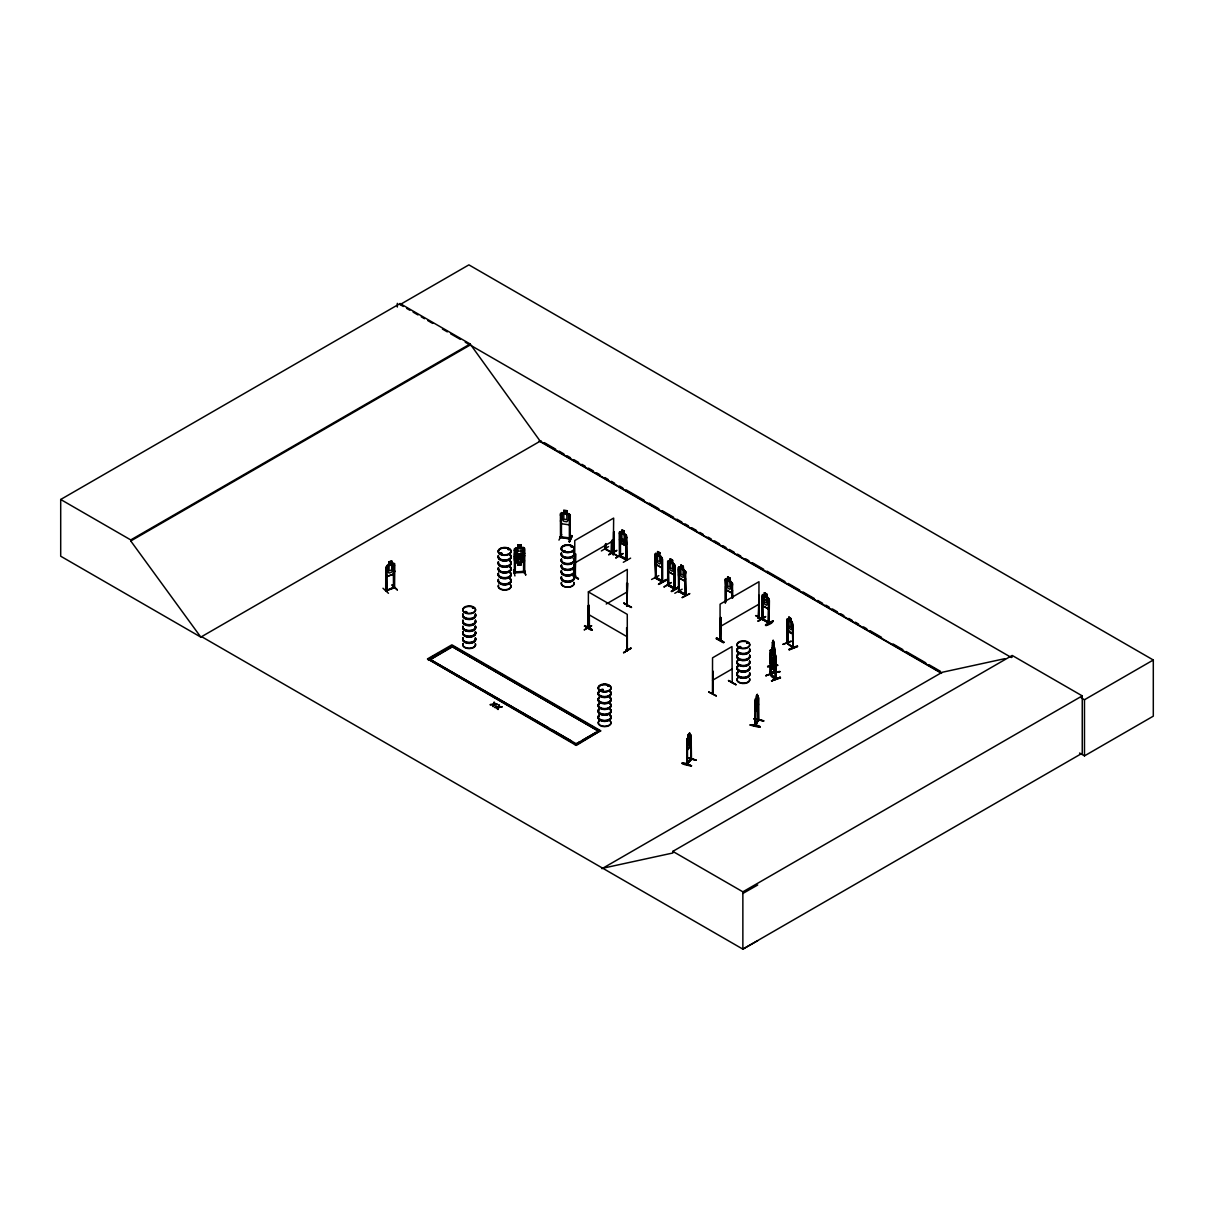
<?xml version="1.0" encoding="UTF-8"?>
<svg xmlns="http://www.w3.org/2000/svg" width="1214" height="1214" viewBox="0 0 1214 1214"><rect width="100%" height="100%" fill="white"/><g stroke="black" fill="none" stroke-linecap="round" stroke-linejoin="round"><path stroke-width="1.5" d="M772.514 666.334L774.593 672.04M772.514 666.198L772.514 665.378L772.741 666.85M774.957 671.903L773.106 666.805M755.427 711.04C758.022 709.962 759.008 698.627 758.143 706.867C752.24 723.65 756.883 687.883 755.123 701.662L755.123 725.805L758.932 719.462L758.917 720.388M750.237 725.153C756.14 722.861 769.448 730.524 750.252 725.077M690.645 745.76C693.209 735.684 687.519 755.958 686.729 747.763M773.879 653.056L773.697 652.206L773.303 653.83L772.711 649.49L773.166 654.043M708.764 692.026L716.26 695.683M691.297 766.11C683.952 760.677 674.574 763.196 691.312 766.019M691.51 765.776L682.207 763.166L691.54 765.806M466.085 612.417L465.781 611.431L464.81 612.251M472.413 607.956L472.974 608.275M472.732 607.865L472.838 608.093M500.289 553.781L501.245 552.947L502.141 553.675M500.32 553.538L501.245 553.007M508.226 549.032L509 549.487L508.18 549.639M564.889 551.05L563.433 550.655M571.885 547.028L571.217 546.391M570.944 546.877L571.627 546.346M602.144 690.068L600.611 689.78L602.068 690.447M607.835 686.001L608.806 686.229M608.123 686.289L608.684 686.289M739.114 647.32L739.114 646.743M740.95 647.183L739.796 647.153M746.777 643.101L747.612 642.631L746.731 642.934M755.806 725.304L755.078 724.925L758.674 719.963M758.856 697.853L758.568 720.873L758.553 719.371M386.841 590.626L385.703 590.702L385.794 568.243L386.583 567.955L386.841 590.626L386.583 567.955M394.626 587.743L385.885 590.914L386.037 566.726L388.95 564.753M772.802 648.382L773.773 653.314L773.91 642.236L773.804 645.013M770.071 655.59L770.738 653.299L775.002 657.199M774.942 664.711L775.716 662.632L774.987 664.847L770.678 660.993L770.207 657.7M573.676 576.559L578.122 579.017M578.441 578.456L574.04 575.937M584.374 626.212C592.493 626.819 596.605 635.134 584.784 625.999M584.738 625.589L592.083 629.747M723.787 642.039L716.457 637.851L723.802 642.039L723.392 642.737L716.063 638.503L723.802 642.494M394.687 571.066L393.579 574.055L386.993 576.438M386.098 574.192L386.917 576.559L393.7 574.176L394.626 571.02M686.729 740.328L687.245 738.734L686.729 764.486L691.176 759.099M662.298 565.329L661.478 567.712L655.864 564.48L655.196 561.247M674.119 574.92L674.938 572.644L674.043 574.966L668.428 571.718L667.761 568.501M683.285 569.062L685.607 571.475L684.726 581.051L679.157 577.925L678.505 574.708M685.607 578.79L684.787 581.172L679.157 577.925M732.437 590.641L731.617 593.024L732.528 590.702M768.234 608.836L769.19 606.651L768.265 608.973L762.65 605.725L761.906 602.554L762.665 605.725L768.31 608.791M625.923 545.799L626.758 543.523L625.847 545.86L620.172 542.643L619.504 539.426M765.897 675.758L774.608 672.207M382.971 588.259L388.465 593.297M791.042 641.083L782.909 644.376M688.186 737.596L688.08 734.804L689.643 733.074L688.186 734.834L687.397 739.402L687.549 764.107L686.729 763.667L690.675 759.114M514.524 554.221L515.662 551.323L523.568 550.822L524.494 553.523M524.585 555.693L523.355 558.425L515.555 559.077L514.508 556.407M524.569 555.617L523.431 558.516L515.54 559.017L514.615 556.316M493.279 706.7L494.022 704.408L497.118 704.484L494.022 704.879L492.687 706.366L494.128 702.284L494.113 704.499L497.118 704.484M497.998 709.431L497.421 708.627L497.998 709.431L498.757 707.14L501.852 706.745L498.757 707.61L498.863 705.015L498.119 707.276L494.963 707.216L498.119 706.806L498.028 707.671L494.963 707.686M492.687 706.366L494.128 702.284M494.113 704.499L494.705 702.618M497.421 709.097L498.028 707.201M498.848 707.231L499.44 705.349M690.675 758.887L691.1 758.917M691.176 758.28L690.72 759.585M691.449 758.507L690.675 758.75M687.215 763.303L687.048 764.577L691.464 759.281L691.13 736.701L690.675 759.706M658.792 575.618L651.569 579.473M664.058 587.075L671.372 582.523M674.802 593.282L682.162 589.185M608.548 546.604L601.37 550.959M615.862 558.076L623.177 553.478L615.923 557.727M591.719 625.817L584.162 629.884M758.31 621.098L765.624 616.515L757.961 620.991M765.548 616.864L758.264 621.098M560.504 536.709L560.489 537.544L560.443 513.416L563.736 512.869M561.308 515.161L560.413 515.009L561.308 515.161L561.338 537.665L561.399 514.948M560.443 520.821L561.445 523.72L569.154 524.843L570.246 522.339M566.984 510.669L563.736 510.108L563.812 513.036L562.188 513.704L562.188 518.864L563.812 521.322L566.877 521.792L568.501 519.835L568.501 514.69L566.877 513.507L566.892 510.684L566.984 513.431L570.277 514.857L570.034 539.031L570.17 514.873M569.093 513.765L561.475 512.581M569.366 516.193L570.261 516.329L569.366 516.193L569.366 538.895M561.687 534.479L558.956 540.109M569.169 538.242L570.368 537.984M570.261 537.969L561.187 536.846M569.533 541.869L572.158 536.042L569.518 541.808M774.805 671.463L774.927 666.319M605.604 543.72L605.68 549.381L605.452 548.516M617.607 556.194L604.876 549.001L604.936 545.207M611.461 551.884L612.478 552.916L612.372 541.672M619.428 555.329L620.051 555.724M626.06 559.973L626.272 537.301L627.016 560.185L619.413 556.179L619.413 532.066L621.841 532.445M620.491 556.452L620.415 533.963L619.504 533.72L620.415 533.963M588.107 627.426L589.124 626.728M589.124 628.397L589.048 605.118L588.107 605.695L588.107 628.245L589.002 627.577M625.954 559.942L626.272 537.301M626.606 627.638L627.031 650.674L626.257 650.234L627.365 650.476L627.259 614.36L588.365 591.901L627.304 569.396L626.97 606.074L627.562 583.19L626.652 583.433L626.834 606.074L627.562 583.19M761.846 619.201L762.771 594.541L769.115 599.276L769.206 623.359L768.705 621.917M762.938 618.67L761.861 618.351L762.68 618.821M755.912 615.528L769.464 623.207L768.371 622.934L768.462 600.475L769.388 600.702L769.084 623.313M655.059 577.94L662.298 582.083L662.298 557.97L655.879 553.341L655.12 553.888L655.894 578.38L656.076 555.724L655.165 555.496L655.894 578.38M662.374 582.128C664.635 580.429 645.636 573.099 662.556 581.081M667.761 584.45L668.459 584.814M667.761 585.269L667.973 562.598L668.459 585.634L667.654 585.239L674.938 589.367L674.863 565.223L672.465 562.917L673.588 564.571L673.588 569.73L672.389 571.248L670.158 569.958L668.96 567.059L670.158 558.728L672.556 560.109L672.465 562.917L672.556 560.109M674.847 589.382L674.711 588.517M678.398 591.446L685.682 595.573L685.607 571.415M678.702 590.383L679.096 591.84L679.37 576.665M770.981 665.378C772.286 674.756 766.884 674.559 775.716 679.354L775.655 655.181L773.879 652.586L773.879 649.824L772.043 648.185L772.013 651.129L771.102 651.22L771.998 664.559L774.274 666.744L773.121 662.571L774.32 660.34L773.728 659.839L772.726 661.615L771.148 657.502L772.362 661.873L771.178 663.891L771.785 664.513L772.757 662.874L773.713 666.228L774.593 647.881L772.468 642.267M775.609 679.339L775.503 678.459M775.974 678.338L771.042 674.21M575.679 575.618L574.692 576.696L574.768 540.534L613.662 518.074L613.252 554.768L613.662 531.732L613.92 554.419L613.738 553.326M589.321 626.94L588.289 627.152L589.397 627.714L589.306 614.284M758.735 617.547L759.053 616.97M758.249 618.26L759.327 617.972L758.978 595.376L758.249 618.26L759.19 618.047M756.17 696.077L757.369 694.226L757.324 697.139M756.368 697.155L757.035 695.136L755.609 700.69L755.457 725.866L755.806 702.845M755.427 700.068L758.128 695.743L758.173 720.812M755.624 724.955L755.138 725.668L755.093 724.849M755.578 725.76L758.173 720.221M763.773 720.888L753.848 718.764L763.576 720.737M514.281 572.871L524.569 572.355L524.585 548.273L521.216 547.468L521.216 544.707L517.862 544.934L517.877 547.772L514.493 548.925L514.326 573.084L514.311 572.022L515.267 572.219M524.524 572.401L523.431 572.431L524.296 571.278M713.149 693.133L713.179 693.922M712.466 693.907L712.542 657.821L731.981 646.592L732.239 682.845M500.714 553.174L500.942 553.948M501.245 553.296L501.594 553.007M508.256 549.365L508.438 549.563M740.13 647.092L740.677 647.441M746.929 642.479L747.566 642.646M691.054 735.153L687.154 738.78L688.232 737.626M687.397 744.561L688.126 745.897L689.491 744.243L689.491 735.957L690.614 734.743M687.17 741.481L687.094 764.517M687.124 749.873L690.614 745.715M686.669 757.399L696.229 760.131L686.896 757.536M686.729 764.35L691.115 759.114M792.909 623.905L792.211 622.372L793 648.018L786.976 643.208L792.833 647.123M787.962 642.767L787.082 642.464M787.613 643.663L787.901 626.697M517.983 564.965L521.14 564.813L521.125 561.976L524.6 560.898M514.508 549.001L515.616 547.954L523.401 547.377L524.478 548.318M758.583 720.812L758.022 695.713M613.191 554.752L613.51 553.372M613.889 553.584L613.419 553.888M627.046 605.209L626.576 605.938M719.993 639.459L720.448 639.596M719.993 640.279L721.086 640.036L720.312 640.491L720.327 617.972M720.737 617.456L720.327 640.431L721.055 639.429M759.236 595.513L758.507 618.396L758.629 617.547M514.402 572.052L523.386 571.642M514.402 572.871L515.464 572.993L514.478 573.084M515.313 550.337L515.267 573.069L515.358 550.549L514.402 550.397L515.358 550.549M524.433 571.566L523.431 571.612M770.177 650.416L770.799 649.824C774.213 653.891 770.951 634.755 774.38 653.071M775.564 667.715L774.942 668.307L773.622 667.047M787.082 619.246L787.734 618.639C790.451 622.494 788.341 612.493 789.039 619.899L788.068 620.02L788.068 625.18L789.039 628.184L790.875 629.671L791.862 628.26L791.862 623.101L790.936 618.579L788.979 616.985M691.145 759.691L690.538 734.607M501.245 553.766L501.777 553.463M464.916 611.81L466.737 611.962M565.102 551.126L563.326 551.095L564.449 550.61M774.38 670.629L773.637 667.73M672.389 560.2L670.158 558.91L670.082 561.536L667.685 561.141L667.715 585.3M679.112 569.32L678.459 568.941L679.187 591.825L678.429 567.348L680.811 567.727M731.708 592.978L726.002 589.776L725.259 579.199L727.656 579.594M521.125 561.976L522.794 560.944L522.794 555.784L521.125 553.69L521.125 548.546L517.983 548.774L516.299 561.414L517.983 562.203L517.892 565.132L521.246 564.889L521.246 562.128M560.398 536.436L561.308 536.542M560.398 537.256L560.549 536.436M569.26 537.817L569.245 538.895L569.366 538.075M712.861 671.281L713.119 693.877M728.521 680.553L736.003 684.726L728.673 680.493M735.988 684.681L728.491 680.659M620.187 531.52L625.863 534.721L626.591 543.508M624.254 531.049L624.178 544.904M625.817 534.691L626.758 536.102L626.758 560.322L619.535 556.255M620.172 542.643L625.863 545.678M575.421 553.796L575.375 576.255M613.662 554.191L613.92 531.869M605.68 548.789L617.547 555.83M626.94 537.681L626.029 537.438M611.386 552.628L611.719 541.292M608.7 554.677C619.504 549.821 619.838 548.06 608.76 554.737M623.313 562.279L630.612 558.137M588.653 605.649L588.714 628.579L589.033 605.938M623.935 603.328L631.583 607.395L623.89 602.994M626.272 649.611C628.624 649.763 624.74 648.746 626.97 650.628M630.855 648.018L623.586 652.707L630.885 648.064M623.586 652.707L630.946 648.473M762.604 597.136L761.937 596.757L762.589 619.641M769.388 600.702L768.462 600.475M762.68 619.049L769.479 622.357L762.18 619.019M763.257 619.717L762.862 596.985M768.386 622.888L768.72 605.938M772.954 620.703C773.622 624.846 755.654 628.655 773.014 620.764M766.125 625.62L773.06 621.158M201.706 636.697L200.917 637.168L60.7 556.209L60.7 499.485L400.074 303.546L470.137 343.987L540.2 441.168L941.336 672.768M400.074 303.546L400.074 304.593L468.892 264.864L1153.3 660.006L1153.3 716.154L1084.481 755.882L1079.565 753.029M60.7 499.485L130.763 539.927L470.137 343.987M757.718 940.668L742.862 949.136L201.615 636.652L200.811 637.107L130.763 540.974L470.137 345.034M200.811 637.107L540.989 440.712M574.768 562.993L613.662 540.534M427.571 658.868L451.881 644.831L600.596 730.691L576.286 745.426L427.571 658.868L576.286 744.728L600.596 730.691M427.571 659.566L438.922 653.026M442.154 651.144L453.292 645.651L428.982 660.386L453.292 646.349M655.879 553.341L657.518 554.282M659.915 552.901L657.593 551.475L657.593 554.419L656.395 554.646L656.395 559.806L657.593 562.704L659.824 563.994L661.023 562.477L661.023 557.317L659.824 555.708L659.991 552.856L657.593 551.657M659.915 555.663L661.463 556.558M662.191 582.052L661.903 559.093M668.444 560.595L674.058 563.842M606.226 604.026L627.304 591.855M674.863 565.269L675.196 589.23L668.095 585.087M655.469 576.984L655.712 577.5M674.21 566.483L675.121 566.726L674.21 566.483L674.21 589.033L674.453 566.346M679.187 566.786L685.607 571.475M678.429 567.348L678.505 591.476M683.209 566.346L680.902 564.92L680.902 567.879L679.703 568.106L679.703 573.266L680.902 576.164L683.133 577.454L684.332 575.937L683.285 566.301M666.562 580.171C642.525 593.342 681.782 570.14 658.929 584.116M658.853 584.146L666.198 579.852M685.485 595.513L685.197 572.538L685.925 595.421L678.763 591.264M685.849 572.917L684.939 572.689M668.641 584.587L674.756 588.487M678.717 586.726C656.364 600.596 694.438 578.137 671.463 591.006M678.808 587.197L671.463 591.324M671.812 591.582L679.081 587.348M684.984 594.39C690.569 596.165 668.535 585.876 685.576 594.754M682.207 597.516L689.84 593.57L682.253 597.607M730.13 578.168L731.162 587.788L729.963 589.306L727.732 588.016L726.533 585.118L727.656 576.832L730.13 578.168L730.13 580.929L732.528 583.281L732.437 598.032M726.109 578.608L732.437 583.327M725.259 579.199L725.304 603.267M725.547 580.656L726.215 581.036M731.784 597.652L732.042 584.404L732.695 597.88M732.695 584.784L731.784 584.541M726.002 589.776L731.647 592.857M764.41 592.72L766.793 594.101L767.84 598.563L767.84 603.722L766.641 605.255L764.41 603.965L763.211 601.051L763.211 595.892L764.41 595.664L764.486 592.857L764.41 595.664M761.937 595.133L761.952 619.307M766.717 596.909L766.793 594.101L764.41 592.902M768.265 597.804L769.19 599.23M720.084 626.636L758.978 604.177M579.731 741.8L574.859 744.607L599.185 730.57M582.963 739.933L595.937 732.452M712.542 680.28L731.981 669.051M601.962 868.708L942.14 672.298L1004.813 658.671M602.751 868.238L672.814 853.002L672.814 851.378L1012.188 655.439L1082.251 695.88L1082.251 753.196L742.862 949.136L742.862 891.82L1082.251 695.88M1012.188 657.062L1011.399 657.533L465.25 342.211M1081.234 697.853L1084.481 699.734L1153.3 660.006M742.862 893.458L757.718 884.991M385.824 590.626L394.383 587.546L393.457 587.925L393.548 565.421L394.535 565.314L393.746 565.603M564.601 550.974L563.949 551.019M601.871 690.447L600.277 690.068M740.631 647.32L739.478 647.532M513.537 569.973L514.933 575.937M787.734 618.639L792.287 622.403L791.042 621.31L791.042 618.548M787.006 619.155L787.082 643.283M787.355 620.642L787.674 643.708L787.355 626.257M792.833 647.426L792.681 624.952L793.319 647.866L787.416 643.101M793.228 625.392L792.393 625.073M787.719 629.763C785.898 621.416 787.825 634.755 792.287 633.374M793 631.295L792.241 633.541L787.613 629.793M788.979 649.262L797.386 645.833M789.267 649.9L797.674 646.44L789.024 649.702M561.414 536.816L560.382 536.709M524.463 572.355L523.431 572.431M758.871 617.85L758.978 581.718L720.084 604.177L720.008 640.339M770.799 649.824L775.063 653.648M770.116 650.325L770.101 674.423M773.879 649.824L772.013 648.367M770.48 651.827L770.966 674.665M774.638 654.407L773.879 652.586M775.625 655.241L775.503 679.279M775.169 678.914L775.442 656.273L776.019 679.233L770.48 674.225M775.958 656.728L775.154 656.379M774.957 657.184L775.518 660.431M775.002 668.155L770.01 662.935L771.937 665.515L771.846 668.322L773.788 669.916L774.638 661.751L773.728 653.587L772.013 652.055L771.087 658.58L771.846 665.56M771.846 668.322L773.728 669.779M770.526 673.466L770.632 674.028M765.867 675.773L774.562 672.526M774.729 667.654L774.608 672.677L765.943 675.439M775.093 678.793L775.397 678.095M780.192 677.215L780.511 677.958L771.527 680.902L780.207 677.23L771.603 680.917M771.527 680.902L780.253 677.655M388.89 561.93L391.758 560.898L391.727 563.842L393.154 564.237L393.154 569.396L391.727 572.128L389.057 573.099L387.615 571.415L388.89 561.93L391.727 561.08L391.667 563.782L394.687 563.645L394.611 587.804L393.882 587.257M393.67 563.038L386.993 565.481L386.189 574.146M386.765 568.137L385.794 568.243M392.259 584.951L397.266 589.701M394.338 586.787L386.022 590.884M386.583 589.594L385.703 589.928L386.674 589.807M712.83 694.089L713.119 671.418M501.063 553.144L501.063 553.933M501.746 554.13L500.593 553.918M739.478 646.531L740.479 646.531M393.791 588.077L393.548 565.421M621.917 532.582L620.703 532.825L620.703 537.984L621.917 540.867L624.178 542.142L625.392 540.625L625.392 535.465L624.178 533.857L625.908 534.646M523.598 572.173L523.492 549.76L524.463 549.896L523.492 549.76M619.808 555.223L620.005 556.558M762.24 618.245L762.24 619.064M494.113 704.029L497.118 704.014M490.244 704.484L493.385 704.074M490.244 704.955L493.294 704.939M498.848 706.76L501.852 706.745M494.963 707.216L501.852 707.216M772.802 643.223L773.227 640.324L773.895 642.267M772.438 642.176L772.544 651.281M773.075 644.285L773.728 652.662M774.927 649.475L774.927 655.09M767.612 666.638L777.734 665.424M767.643 666.774L777.734 665.105L767.627 666.304M769.722 672.146L779.934 671.737L769.737 672.222M769.828 672.92L779.843 671.433M755.578 615.65L769.13 623.313M514.615 548.956C514.857 558.228 511.048 566.179 523.538 561.961M515.692 562.461L517.999 562.279M517.877 545.01L521.231 544.767M523.917 568.82L525.753 575.163L524.053 569.229M605.194 548.804L605.194 545.071M619.747 556.042L619.58 532.096M588.289 627.972L588.395 591.855M662.009 581.567L661.903 564.707M679.187 591.006L678.823 590.459M757.217 697.124L757.217 705.41L756.17 707.14L755.609 705.85M515.206 571.931L523.386 571.415M560.625 537.256L570.368 538.804M391.849 585.027L397.357 590.065M792.879 647.973L792.681 624.952M570.17 538.986L560.504 537.514M685.257 594.966L685.197 580.034M763.606 721.086L753.879 718.764M601.552 689.522L602.205 690.159M689.537 735.805L689.643 733.074M686.714 757.748L696.032 760.313M605.483 549.305L605.847 543.568M611.977 553.053L612.129 539.957M626.576 559.442C610.581 551.96 629.277 558.379 626.667 560.337M668.019 584.238L668.353 585.634M685.455 595.528L685.349 594.177M465.114 612.387L466.783 612.099M624.33 531.004L621.841 529.683L621.917 543.629M621.917 533.507L624.178 534.782M621.917 538.667L624.178 539.942M623.89 603.297L631.28 607.516M573.979 576.346L578.486 578.85M591.37 625.696L584.541 629.687M584.678 625.999L592.129 630.172M708.779 691.98L716.29 696.123M400.074 304.593L403.336 306.474M406.599 308.356L409.862 310.238M413.109 312.119L417.995 314.942M421.258 316.824L424.521 318.705M427.783 320.587L432.67 323.41M442.442 329.055L447.329 331.877M450.591 333.759L460.364 339.389M544.267 442.594L555.724 449.21M559.001 451.107L563.918 453.945M567.181 455.827L570.459 457.724M573.736 459.605L578.653 462.443M581.931 464.34L585.194 466.237M588.471 468.118L593.388 470.956M596.666 472.853L599.928 474.735M604.845 477.572L608.123 479.469M611.401 481.351L614.663 483.248M619.58 486.086L622.858 487.967M626.136 489.864L644.148 500.259M649.05 503.097L658.883 508.772M662.146 510.654L673.618 517.27M676.881 519.167L681.798 522.005M685.075 523.887L688.353 525.783M691.631 527.68L696.533 530.503M699.81 532.4L703.088 534.297M707.99 537.119L711.267 539.016M714.545 540.913L719.462 543.751M722.74 545.632L726.002 547.529M729.28 549.411L734.197 552.249M737.475 554.145L740.737 556.027M745.654 558.865L748.932 560.762M752.21 562.643L763.667 569.26M766.944 571.157L784.957 581.552M788.22 583.448L799.692 590.065M802.955 591.946L814.427 598.578M817.69 600.46L822.606 603.297M825.884 605.194L829.162 607.076M832.44 608.973L837.341 611.81M840.619 613.692L843.897 615.589M848.798 618.427L852.076 620.308M855.354 622.205L858.632 624.087M863.549 626.925L866.811 628.822M870.089 630.703L881.546 637.335M893.018 643.951L902.837 649.611M906.114 651.508L925.766 662.844M929.029 664.741L940.501 671.357M539.122 441.016L941.578 673.375M727.732 576.969L729.963 578.259M761.906 597.758L769.115 601.886M680.902 565.102L683.133 566.392M661.645 559.244L662.556 559.472L662.632 581.976L655.393 577.758L655.287 553.918M661.509 567.545L656 564.373L655.287 561.278M674.058 574.799L668.565 571.627L667.837 568.531M671.008 582.75L664.119 586.726M668.717 584.905L675.121 588.335M588.365 614.36L627.259 636.819M454.931 647.305L482.808 663.39M486.086 665.287L505.752 676.638M509.03 678.535L520.503 685.151M523.78 687.048L600.596 731.389M432.047 660.522L548.424 727.702M551.702 729.599L571.369 740.95M499.44 705.82L498.863 705.015M672.814 851.378L742.862 891.82M604.936 548.986L604.86 548.091M656.03 578.122L655.56 576.984M772.316 649.095L773.424 651.008L772.316 650.021M386.917 576.559L386.128 574.085M569.078 513.78L570.14 514.933M774.441 671.919L774.578 666.349M673.982 563.888L674.787 565.269M524.6 553.493L523.568 550.822M773.121 640.339L773.667 642.418M773.257 642.191L773.667 643.344M773.773 651.114L773.151 644.179M773.151 651.539L773.773 653.329M686.775 747.687L687.23 749.903M779.934 671.721L769.737 672.586M517.892 562.37L517.877 565.071M755.047 708.976L755.396 711.176M770.268 657.745L770.829 660.902M774.122 654.27L773.136 649.308L772.787 654.012M1084.481 699.734L1084.481 755.882M791.346 641.387L782.954 644.376M774.578 647.866L774.486 655.317M772.574 642.252L772.574 649.611M770.48 664.923L770.541 674.832M770.01 655.514L770.01 662.935M732.042 591.886L732.042 597.5M727.732 576.787L727.732 579.731M726.215 586.65L726.215 601.628M725.957 581.187L725.957 601.78M725.547 586.271L725.547 601.249M720.979 617.592L720.979 640.142M689.537 733.044L689.598 735.988M668.626 570.474L668.717 585.482M662.222 558.015L662.222 565.375M620.157 534.099L620.248 556.604M611.461 541.444L611.461 552.765M576.286 743.803L430.409 659.566M575.679 553.948L575.026 576.787L575.026 554.328M524.418 549.699L524.372 572.431M521.11 544.798L521.125 547.635L522.794 548.424L522.794 553.584L521.125 555.921L521.125 561.065L517.983 561.293L517.983 556.133L516.299 554.054L516.299 548.895L517.983 547.848L517.968 545.025M397.327 303.333L397.327 307.051M394.338 565.132L394.216 587.606M130.763 539.927L130.763 540.974M749.691 655.636A6.525 3.763 0 0 1 742.543 660.34A6.525 3.763 0 0 1 737.733 654.725M749.569 660.856A6.389 3.688 0 0 1 742.558 665.469A6.389 3.688 0 0 1 737.854 659.961M749.691 649.429A6.525 3.763 0 0 1 742.543 654.149A6.525 3.763 0 0 1 737.733 648.534M749.691 655.317A6.525 3.763 0 0 1 742.543 660.021A6.525 3.763 0 0 1 737.733 654.407M749.691 649.111A6.525 3.763 0 0 1 742.543 653.83A6.525 3.763 0 0 1 737.733 648.215M749.599 654.968A6.434 3.718 0 0 1 742.543 659.612A6.434 3.718 0 0 1 737.808 654.073M749.599 648.777A6.434 3.718 0 0 1 742.543 653.42A6.434 3.718 0 0 1 737.808 647.881M749.584 649.809A6.419 3.703 0 0 1 742.543 654.452A6.419 3.703 0 0 1 737.824 648.913M749.599 661.235A6.434 3.718 0 0 1 742.543 665.879A6.434 3.718 0 0 1 737.808 660.34M749.584 656.015A6.419 3.703 0 0 1 742.543 660.644A6.419 3.703 0 0 1 737.824 655.12M749.691 673.3A6.525 3.763 0 0 1 742.543 678.004A6.525 3.763 0 0 1 737.733 672.389M749.569 661.782A6.404 3.703 0 0 1 743.393 666.44A6.404 3.703 0 0 1 737.202 661.782M749.569 678.52A6.389 3.688 0 0 1 742.558 683.133A6.389 3.688 0 0 1 737.854 677.624M749.615 661.433A6.449 3.718 0 0 1 742.543 666.091A6.449 3.718 0 0 1 737.808 660.537M749.691 667.093A6.525 3.763 0 0 1 742.543 671.812A6.525 3.763 0 0 1 737.733 666.198M749.691 672.981A6.525 3.763 0 0 1 742.543 677.685A6.525 3.763 0 0 1 737.733 672.07M749.691 666.774A6.525 3.763 0 0 1 742.543 671.494A6.525 3.763 0 0 1 737.733 665.879M749.599 672.632A6.434 3.718 0 0 1 742.543 677.275A6.434 3.718 0 0 1 737.808 671.737M749.599 666.44A6.434 3.718 0 0 1 742.543 671.084A6.434 3.718 0 0 1 737.808 665.545M749.584 667.472A6.419 3.703 0 0 1 742.543 672.116A6.419 3.703 0 0 1 737.824 666.577M749.615 678.854A6.449 3.718 0 0 1 742.543 683.512A6.449 3.718 0 0 1 737.808 677.958M749.584 673.679A6.419 3.703 0 0 1 742.543 678.307A6.419 3.703 0 0 1 737.824 672.784M573.873 564.768A6.389 3.688 0 0 1 567.697 569.412A6.389 3.688 0 0 1 561.521 564.768M573.918 553.721A6.434 3.718 0 0 1 567.697 558.394A6.434 3.718 0 0 1 561.49 553.721M573.918 552.689A6.434 3.718 0 0 1 567.697 557.363A6.434 3.718 0 0 1 561.49 552.689M573.903 559.927A6.419 3.703 0 0 1 567.697 564.586A6.419 3.703 0 0 1 561.505 559.927M573.357 558.637A6.525 3.763 0 0 1 568.547 564.252A6.525 3.763 0 0 1 561.399 559.548M573.357 558.319A6.525 3.763 0 0 1 568.547 563.933A6.525 3.763 0 0 1 561.399 559.229M573.903 558.88A6.419 3.703 0 0 1 567.697 563.554A6.419 3.703 0 0 1 561.505 558.88M573.357 552.446A6.525 3.763 0 0 1 568.547 558.061A6.525 3.763 0 0 1 561.399 553.356M573.357 552.127A6.525 3.763 0 0 1 568.547 557.742A6.525 3.763 0 0 1 561.399 553.038M573.934 565.117A6.449 3.718 0 0 1 567.697 569.791A6.449 3.718 0 0 1 561.475 565.117M573.903 565.678A6.419 3.703 0 0 1 567.697 570.352A6.419 3.703 0 0 1 561.505 565.678M573.873 582.432A6.389 3.688 0 0 1 567.697 587.075A6.389 3.688 0 0 1 561.521 582.432M573.934 565.36A6.449 3.718 0 0 1 567.697 570.049A6.449 3.718 0 0 1 561.475 565.36M573.918 571.384A6.434 3.718 0 0 1 567.697 576.058A6.434 3.718 0 0 1 561.49 571.384M573.903 570.352A6.419 3.703 0 0 1 567.697 575.011A6.419 3.703 0 0 1 561.505 570.352M573.918 577.591A6.434 3.718 0 0 1 567.697 582.265A6.434 3.718 0 0 1 561.49 577.591M573.357 576.301A6.525 3.763 0 0 1 568.547 581.916A6.525 3.763 0 0 1 561.399 577.211M573.357 575.982A6.525 3.763 0 0 1 568.547 581.597A6.525 3.763 0 0 1 561.399 576.893M573.903 576.544A6.419 3.703 0 0 1 567.697 581.218A6.419 3.703 0 0 1 561.505 576.544M573.357 570.11A6.525 3.763 0 0 1 568.547 575.724A6.525 3.763 0 0 1 561.399 571.02M573.357 569.791A6.525 3.763 0 0 1 568.547 575.406A6.525 3.763 0 0 1 561.399 570.701M573.934 582.568A6.449 3.718 0 0 1 567.697 587.257A6.449 3.718 0 0 1 561.475 582.568M510.199 566.559A6.389 3.688 0 0 1 505.494 572.067A6.389 3.688 0 0 1 498.484 567.454M510.214 555.511A6.419 3.703 0 0 1 505.494 561.05A6.419 3.703 0 0 1 498.453 556.407M510.214 554.479A6.419 3.703 0 0 1 505.494 560.003A6.419 3.703 0 0 1 498.453 555.375M510.229 561.718A6.434 3.718 0 0 1 505.494 567.257A6.434 3.718 0 0 1 498.438 562.613M510.305 561.323A6.525 3.763 0 0 1 505.51 566.938A6.525 3.763 0 0 1 498.362 562.234M510.305 561.005A6.525 3.763 0 0 1 505.51 566.619A6.525 3.763 0 0 1 498.362 561.915M510.214 560.671A6.419 3.703 0 0 1 505.494 566.21A6.419 3.703 0 0 1 498.453 561.566M510.305 555.132A6.525 3.763 0 0 1 505.51 560.747A6.525 3.763 0 0 1 498.362 556.042M510.305 554.813A6.525 3.763 0 0 1 505.51 560.428A6.525 3.763 0 0 1 498.362 555.724M510.244 566.908A6.449 3.718 0 0 1 505.494 572.447A6.449 3.718 0 0 1 498.438 567.803M510.214 567.469A6.419 3.703 0 0 1 505.494 573.008A6.419 3.703 0 0 1 498.453 568.364M510.199 584.222A6.389 3.688 0 0 1 505.494 589.731A6.389 3.688 0 0 1 498.484 585.118M510.244 567.15A6.449 3.718 0 0 1 505.494 572.704A6.449 3.718 0 0 1 498.438 568.046M510.214 573.175A6.419 3.703 0 0 1 505.494 578.714A6.419 3.703 0 0 1 498.453 574.07M510.214 572.143A6.419 3.703 0 0 1 505.494 577.667A6.419 3.703 0 0 1 498.453 573.038M510.229 579.382A6.434 3.718 0 0 1 505.494 584.92A6.434 3.718 0 0 1 498.438 580.277M510.305 578.987A6.525 3.763 0 0 1 505.51 584.602A6.525 3.763 0 0 1 498.362 579.897M510.305 578.668A6.525 3.763 0 0 1 505.51 584.283A6.525 3.763 0 0 1 498.362 579.579M510.214 578.334A6.419 3.703 0 0 1 505.494 583.873A6.419 3.703 0 0 1 498.453 579.23M510.305 572.796A6.525 3.763 0 0 1 505.51 578.41A6.525 3.763 0 0 1 498.362 573.706M510.305 572.477A6.525 3.763 0 0 1 505.51 578.092A6.525 3.763 0 0 1 498.362 573.387M510.244 584.556A6.449 3.718 0 0 1 505.494 590.11A6.449 3.718 0 0 1 498.438 585.467M610.263 697.853A6.525 3.763 0 0 1 604.618 703.498A6.525 3.763 0 0 1 598.972 697.853M610.172 698.232A6.419 3.703 0 0 1 604.618 703.801A6.419 3.703 0 0 1 599.063 698.232M610.156 703.088A6.389 3.688 0 0 1 604.618 708.627A6.389 3.688 0 0 1 599.079 703.088M610.172 703.437A6.419 3.703 0 0 1 604.618 709.006A6.419 3.703 0 0 1 599.063 703.437M610.263 691.646A6.525 3.763 0 0 1 604.618 697.306A6.525 3.763 0 0 1 598.972 691.646M600.004 690.872A6.525 3.763 0 0 1 602.933 689.901M610.187 697.2A6.434 3.718 0 0 1 604.618 702.769A6.434 3.718 0 0 1 599.048 697.2M610.172 692.041A6.419 3.703 0 0 1 604.618 697.595A6.419 3.703 0 0 1 599.063 692.041M600.08 691.267A6.419 3.703 0 0 1 602.948 690.311M610.263 697.534A6.525 3.763 0 0 1 604.618 703.179A6.525 3.763 0 0 1 598.972 697.534M610.263 691.327A6.525 3.763 0 0 1 604.618 696.988A6.525 3.763 0 0 1 598.972 691.327M600.004 690.554A6.525 3.763 0 0 1 602.933 689.582M610.172 690.994A6.419 3.703 0 0 1 604.618 696.563A6.419 3.703 0 0 1 599.063 690.994M600.08 690.235A6.419 3.703 0 0 1 602.948 689.279M610.263 715.516A6.525 3.763 0 0 1 604.618 721.162A6.525 3.763 0 0 1 598.972 715.516M610.172 715.896A6.419 3.703 0 0 1 604.618 721.465A6.419 3.703 0 0 1 599.063 715.896M610.156 720.752A6.389 3.688 0 0 1 604.618 726.291A6.389 3.688 0 0 1 599.079 720.752M610.172 704.014A6.404 3.703 0 0 1 604.618 709.553A6.404 3.703 0 0 1 599.063 704.014M610.172 721.101A6.419 3.703 0 0 1 604.618 726.67A6.419 3.703 0 0 1 599.063 721.101M610.202 703.665A6.449 3.718 0 0 1 604.618 709.249A6.449 3.718 0 0 1 599.033 703.665M610.263 709.31A6.525 3.763 0 0 1 604.618 714.97A6.525 3.763 0 0 1 598.972 709.31M610.187 714.864A6.434 3.718 0 0 1 604.618 720.433A6.434 3.718 0 0 1 599.048 714.864M610.172 709.704A6.419 3.703 0 0 1 604.618 715.258A6.419 3.703 0 0 1 599.063 709.704M610.263 715.198A6.525 3.763 0 0 1 604.618 720.843A6.525 3.763 0 0 1 598.972 715.198M610.263 708.991A6.525 3.763 0 0 1 604.618 714.651A6.525 3.763 0 0 1 598.972 708.991M610.172 708.657A6.419 3.703 0 0 1 604.618 714.227A6.419 3.703 0 0 1 599.063 708.657M475.387 614.876A6.419 3.703 0 0 1 469.181 619.55A6.419 3.703 0 0 1 462.989 614.876M475.402 613.844A6.434 3.718 0 0 1 469.181 618.518A6.434 3.718 0 0 1 462.974 613.844M475.402 621.082A6.434 3.718 0 0 1 469.181 625.756A6.434 3.718 0 0 1 462.974 621.082M475.493 620.703A6.525 3.763 0 0 1 469.181 625.453A6.525 3.763 0 0 1 462.883 620.703M475.493 620.384A6.525 3.763 0 0 1 469.181 625.134A6.525 3.763 0 0 1 462.883 620.384M475.387 620.035A6.419 3.703 0 0 1 469.181 624.709A6.419 3.703 0 0 1 462.989 620.035M475.493 614.512A6.525 3.763 0 0 1 469.181 619.246A6.525 3.763 0 0 1 462.883 614.512M475.493 614.193A6.525 3.763 0 0 1 469.181 618.928A6.525 3.763 0 0 1 462.883 614.193M475.387 626.834A6.419 3.703 0 0 1 469.181 631.508A6.419 3.703 0 0 1 462.989 626.834M475.357 643.587A6.389 3.688 0 0 1 469.181 648.23A6.389 3.688 0 0 1 463.004 643.587M475.387 632.54A6.419 3.703 0 0 1 469.181 637.213A6.419 3.703 0 0 1 462.989 632.54M475.402 631.508A6.434 3.718 0 0 1 469.181 636.182A6.434 3.718 0 0 1 462.974 631.508M475.387 638.746A6.419 3.703 0 0 1 469.181 643.405A6.419 3.703 0 0 1 462.989 638.746M475.493 638.367A6.525 3.763 0 0 1 469.181 643.117A6.525 3.763 0 0 1 462.883 638.367M475.493 638.048A6.525 3.763 0 0 1 469.181 642.798A6.525 3.763 0 0 1 462.883 638.048M475.387 637.699A6.419 3.703 0 0 1 469.181 642.373A6.419 3.703 0 0 1 462.989 637.699M475.493 632.175A6.525 3.763 0 0 1 469.181 636.91A6.525 3.763 0 0 1 462.883 632.175M475.493 631.857A6.525 3.763 0 0 1 469.181 636.591A6.525 3.763 0 0 1 462.883 631.857M475.402 643.936A6.434 3.718 0 0 1 469.181 648.61A6.434 3.718 0 0 1 462.974 643.936M750.404 724.773L760.161 726.822L750.389 724.819M516.663 555.026L518.879 558.137L516.754 561.475L519.607 558.728L522.369 561.065L520.275 558.061L522.475 554.616L519.562 557.499L516.663 555.026M571.657 535.556L568.987 541.778L571.673 535.556M757.217 698.05L756.17 699.765L756.17 704.924L757.217 703.21L757.217 698.05M689.249 733.954L688.368 735.927L689.249 733.954M689.491 736.883L688.126 738.522L688.126 743.681L689.491 742.042L689.491 736.883M391.242 561.703L389.527 563.25L391.242 561.703M391.727 564.753L389.057 565.739L389.057 570.884L391.727 569.912L391.727 564.753M521.125 553.69L517.983 553.918L521.125 553.705M521.125 555.906L517.983 556.133L521.125 555.921M520.563 563.402L518.545 563.554L518.545 564.464L520.563 564.328L520.563 563.402M520.563 545.359L518.545 545.511L518.545 546.437L520.563 546.285L520.563 545.359M566.331 511.124L564.358 510.821L564.358 511.747L566.331 512.05L566.331 511.124M566.877 514.433L563.812 513.962L563.812 519.122L566.877 519.592L566.877 514.433M623.768 531.322L622.327 530.503L623.768 532.248L623.768 531.322M766.246 594.42L764.805 593.6L766.246 595.346L766.246 594.42M766.641 597.88L764.41 596.59L764.41 601.749L766.641 603.039L766.641 597.88M729.568 578.486L728.142 577.652L729.568 579.412L729.568 578.486M729.963 581.946L727.732 580.656L727.732 585.816L729.963 587.106L729.963 581.946M659.43 553.174L657.988 552.355L659.43 554.1L659.43 553.174M671.995 560.428L670.553 559.593L671.995 561.354L671.995 560.428M682.723 566.635L681.297 565.8L682.723 567.545L682.723 566.635M659.824 556.634L657.593 555.344L657.593 560.504L659.824 561.794L659.824 556.634M672.389 563.888L670.158 562.598L670.158 567.757L672.389 569.047L672.389 563.888M683.133 570.079L680.902 568.789L680.902 573.949L683.133 575.239L683.133 570.079M597.758 730.691L451.881 646.47L597.758 730.691M790.557 618.821L789.373 617.865L790.557 619.732L790.557 618.821M790.875 622.312L789.039 620.824L789.039 625.984L790.875 627.456L790.875 622.312M773.728 658.716L771.998 657.184L773.728 658.732M773.728 660.932L771.998 659.399L773.728 660.947M773.409 668.125L772.316 667.139L773.409 669.035L773.409 668.125M740.176 647.745A6.434 3.718 0 0 0 749.827 644.528A6.434 3.718 0 0 0 740.176 641.311A6.434 3.718 0 0 0 740.176 647.745M740.191 648.261A6.404 3.703 0 0 0 749.797 645.059A6.404 3.703 0 0 0 740.191 641.857A6.404 3.703 0 0 0 740.191 648.261M564.48 551.687A6.434 3.718 0 0 0 574.131 548.47A6.434 3.718 0 0 0 564.48 545.253A6.449 3.718 0 0 0 564.48 551.884A6.449 3.718 0 0 0 574.146 548.667A6.449 3.718 0 0 0 564.48 545.435A6.434 3.718 0 0 0 564.48 551.687M563.175 551.596A6.389 3.688 0 0 0 573.873 549.942A6.389 3.688 0 0 0 566.043 545.42A6.389 3.688 0 0 0 563.175 551.596M501.443 554.343A6.419 3.703 0 0 0 511.079 551.126A6.419 3.703 0 0 0 501.443 547.924A6.419 3.703 0 0 0 501.443 554.343M501.443 554.874A6.419 3.703 0 0 0 511.079 551.672A6.419 3.703 0 0 0 501.443 548.455A6.419 3.703 0 0 0 501.443 554.874M500.092 553.979A6.449 3.718 0 0 0 510.882 552.309A6.449 3.718 0 0 0 502.991 547.757A6.449 3.718 0 0 0 500.092 553.979M601.4 690.903A6.434 3.718 0 0 0 611.052 687.685A6.434 3.718 0 0 0 601.4 684.468A6.434 3.718 0 0 0 601.4 690.903M600.095 690.796A6.389 3.688 0 0 0 610.794 689.142A6.389 3.688 0 0 0 602.963 684.62A6.389 3.688 0 0 0 600.095 690.796M601.416 691.403A6.404 3.703 0 0 0 611.021 688.201A6.404 3.703 0 0 0 601.416 685A6.404 3.703 0 0 0 601.416 691.403M465.964 612.842A6.449 3.718 0 0 0 475.63 609.625A6.449 3.718 0 0 0 465.964 606.393A6.449 3.718 0 0 0 465.964 612.842M465.979 613.343A6.419 3.703 0 0 0 475.615 610.141A6.419 3.703 0 0 0 465.979 606.924A6.419 3.703 0 0 0 465.979 613.343M469.181 630.567A6.389 3.688 0 0 0 475.357 625.923A6.449 3.718 0 0 1 469.181 630.749A6.449 3.718 0 0 1 462.959 626.06A6.389 3.688 0 0 0 469.181 630.567M469.181 631.204A6.449 3.718 0 0 0 475.418 626.515A6.449 3.718 0 0 1 469.181 631.219A6.449 3.718 0 0 1 462.959 626.53A6.449 3.718 0 0 0 469.181 631.204"/></g></svg>
